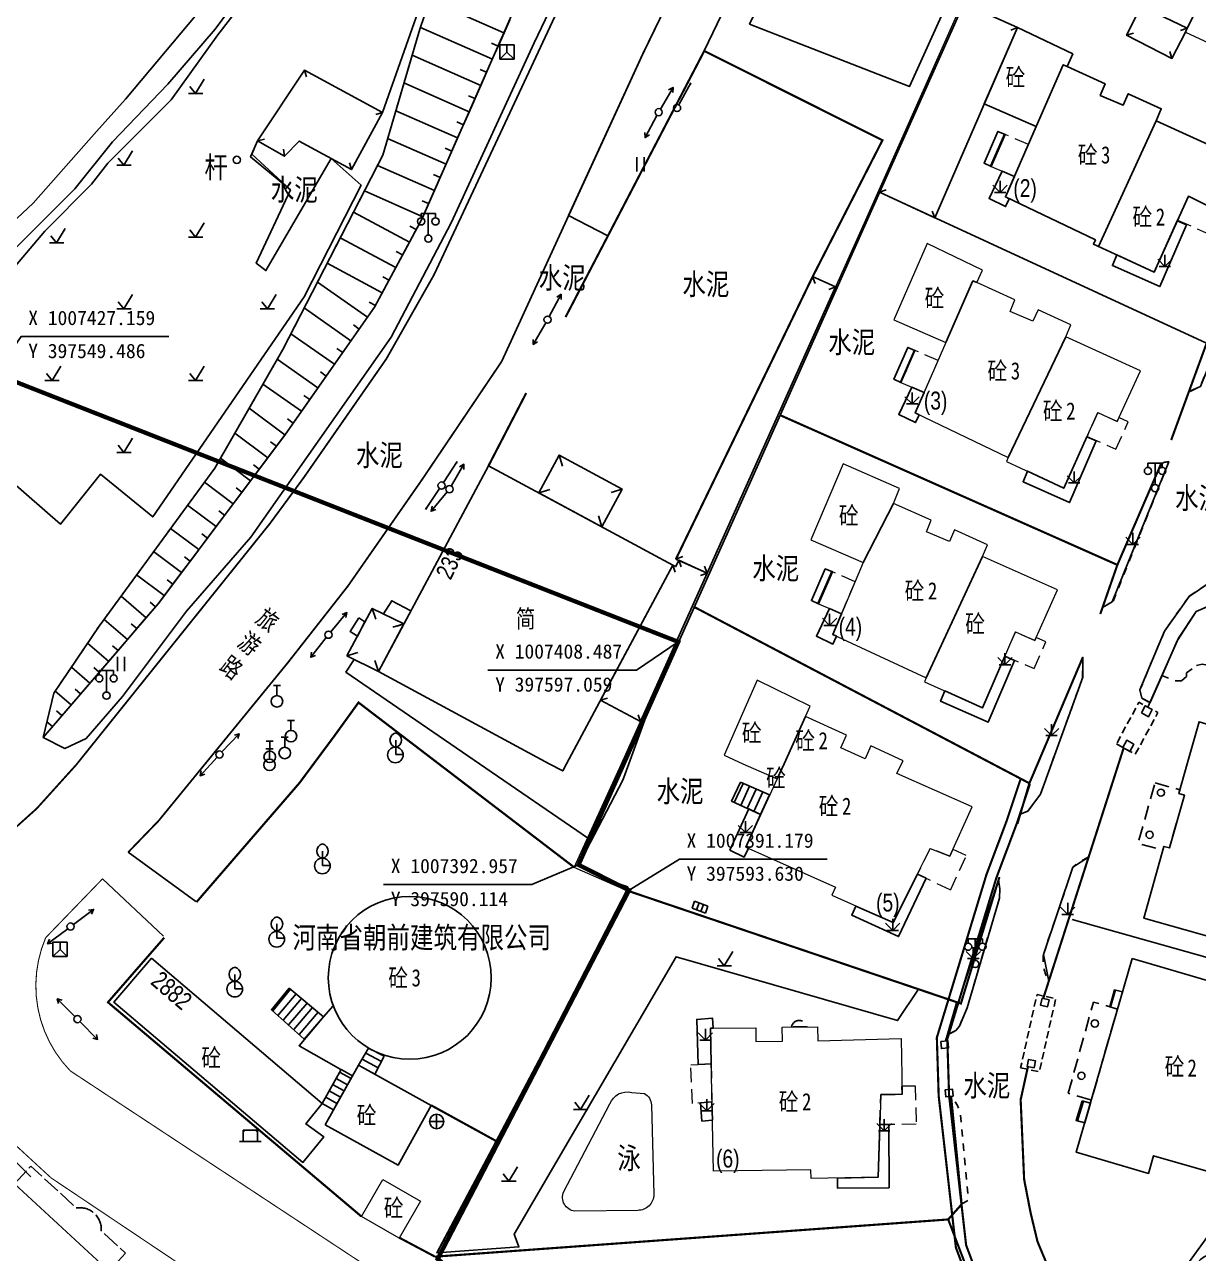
# Model space of a CAD drawing. Extents: x 396500 to 398250, y 1005980 to 1008200.
# Drawn here: x 397551.5 to 397633.3, y 1007365.9 to 1007451.5 of the extents above; entities that cross this region are included whole.
import ezdxf
from ezdxf.enums import TextEntityAlignment as Align

# ---------------------------------------------------------------- set-up
doc = ezdxf.new("R2010")
doc.units = 0
doc.header["$LTSCALE"] = 0.5
for name, pattern in [('X1', [5, 4, -1]), ('X32', [1.5, 1, -0.5]), ('X39', [3, 2.5, -0.5]), ('X4', [1.6, 0, -1.6]), ('X5', [3, 2, -1]), ('X6', [2, 1, -1])]:
    doc.linetypes.add(name, pattern=pattern)
doc.layers.get('0').update_dxf_attribs({"linetype": 'CONTINUOUS'})
doc.layers.add('ASSIST', color=7, linetype='CONTINUOUS', plot=False)
for name, color, linetype in [('DLDW', 11, 'CONTINUOUS'), ('DLSS', 4, 'CONTINUOUS'), ('DMTZ', 3, 'CONTINUOUS'), ('GXYZ', 2, 'CONTINUOUS'), ('JMD', 6, 'CONTINUOUS'), ('SXSS', 5, 'CONTINUOUS'), ('ZBTZ', 3, 'CONTINUOUS'), ('用地红线', 1, 'CONTINUOUS')]:
    doc.layers.add(name, color=color, linetype=linetype)
doc.styles.add('宋体', font='SIMSUN.TTF')
doc.styles.add('正等线体', font='simhei.ttf')
doc.styles.add('等线体', font='simhei.ttf')
doc.styles.add('细等线体', font='长等线体_0.TTF', dxfattribs={"width": 0.8})
doc.styles.add('黑体', font='simhei.ttf')
doc.linetypes.add('10421', pattern='A,2,[150,AAA.SHX,S=1,R=0,X=0,Y=1],1e-11', length=2)
doc.linetypes.add('10422', pattern='A,2,[150,AAA.SHX,S=1,R=0,X=0,Y=1],2,[177,AAA.SHX,S=1,R=0,X=0,Y=0.8],1e-09', length=4)
doc.linetypes.add('1161', pattern='A,0,[149,AAA.SHX,S=0.15,R=0,X=0,Y=0],-1.6', length=1.6)
doc.linetypes.add('443', pattern='A,5,[169,AAA.SHX,S=0.83,R=0,X=0,Y=0],5', length=10)
doc.linetypes.add('444', pattern='A,4.5,[145,AAA.SHX,S=1,R=0,X=0,Y=1],4.5,-0.5,[146,AAA.SHX,S=1,R=0,X=0,Y=0],-0.5', length=10)

# ---------------------------------------------------------------- blocks, each defined once
blk = doc.blocks.new('gc134')
for p, q in [((-0.5, 2.2), (0.5, 2.2)), ((0, 0.8), (0, 2.2))]:
    blk.add_line(p, q)
blk.add_circle((0, 0), 0.8)
blk = doc.blocks.new('gc022')
for p, q in [((-1.5, 0), (1.5, 0)), ((-1, 0), (-1, 1.6)), ((-1, 1.6), (1, 1.6)), ((-1, 1.6), (-0.8, 1.4)), ((1, 1.6), (0.8, 1.4)), ((1, 1.6), (1, 0))]:
    blk.add_line(p, q)
blk = doc.blocks.new('gc043')
for p, q in [((-1, 0), (1, 0)), ((0, -1), (0, 1))]:
    blk.add_line(p, q)
blk.add_circle((0, 0), 1)
blk = doc.blocks.new('gc097')
for p, q in [((-1, 2.9), (-1, 3.5)), ((-1, 3.5), (1, 3.5)), ((0, 0.5), (0, 3.5)), ((1, 3.5), (1, 2.9))]:
    blk.add_line(p, q)
for centre in [(-1, 2.4), (1, 2.4), (0, 0)]:
    blk.add_circle(centre, 0.5)
blk = doc.blocks.new('gc170')
at = {"linetype": 'Continuous'}
blk.add_circle((0, 0), 0.5, dxfattribs=at)
blk = doc.blocks.new('gc013b')
at = {"linetype": 'Continuous'}
blk.add_line((0.5, 0), (4, 0), dxfattribs=at)
at = {"linetype": 'Continuous', "flags": 128}
blk.add_lwpolyline([(3.39, 0.35), (4, 0), (3.39, -0.35)], dxfattribs=at)
blk = doc.blocks.new('gc049')
for p, q in [((-1, 1), (-1, -1)), ((1, 1), (-1, 1)), ((-1, -1), (0, 0)), ((0, 0), (0, 1)), ((0, 0), (1, -1)), ((1, -1), (1, 1)), ((-1, -1), (1, -1))]:
    blk.add_line(p, q)
blk = doc.blocks.new('gc143')
for p, q in [((0, 1), (0, 2)), ((0, 1), (0, 0)), ((1, 0), (0, 0))]:
    blk.add_line(p, q)
for centre, start, end in [((0.225, 2), 102.68038, 257.31962), ((-0.225, 2), 282.68038, 77.31962)]:
    blk.add_arc(centre, 1.025, start, end)
blk = doc.blocks.new('gc041')
for p, q in [((-1, 0.5), (1, 0.5)), ((-1, -0.5), (-1, 0.5)), ((-0.33, 0.5), (-0.33, -0.5)), ((0.33, 0.5), (0.33, -0.5)), ((1, 0.5), (1, -0.5)), ((1, -0.5), (-1, -0.5))]:
    blk.add_line(p, q)
blk = doc.blocks.new('gc123')
for p, q in [((0, 0), (1.2, 2)), ((-1, 0), (1, 0)), ((0, 0), (-0.8, 1))]:
    blk.add_line(p, q)
blk = doc.blocks.new('gc124')
for p, q in [((-1, 1), (0, 0)), ((-0.8, 0), (0.8, 0)), ((0, 0), (0, 1.6)), ((0, 0), (1, 1))]:
    blk.add_line(p, q)
blk = doc.blocks.new('gc291')
blk.add_lwpolyline([(-0.5, -0.5), (0.5, -0.5), (0.5, 0.5), (-0.5, 0.5), (-0.5, -0.5)])
blk = doc.blocks.new('gc013c')
at = {"linetype": 'Continuous'}
blk.add_line((0.5, 0), (4, 0), dxfattribs=at)
at = {"linetype": 'Continuous', "const_width": 0.15, "flags": 128}
blk.add_lwpolyline([(3.775, 0, 1), (3.925, 0, 1)], format="xyb", close=True, dxfattribs=at)
blk = doc.blocks.new('gc121')
for p, q in [((-0.5, -1), (-0.5, 1)), ((0.5, -1), (0.5, 1))]:
    blk.add_line(p, q)

msp = doc.modelspace()

# ---------------------------------------------------------------- linework, layer by layer
at = {"layer": 'ASSIST', "linetype": 'X4'}
msp.add_lwpolyline([(397552.821, 1007401.832), (397553.561, 1007404.911), (397556.725, 1007409.589), (397561.853, 1007416.597), (397564.781, 1007420.587), (397569.519, 1007428.846), (397576.478, 1007442.397), (397579.057, 1007451.18), (397582.587, 1007461.516), (397586.845, 1007471.162), (397589.556, 1007476.038), (397593.857, 1007482.502), (397603.894, 1007495.665), (397617.339, 1007515.279), (397629.909, 1007530)], dxfattribs=at)
at = {"layer": 'ASSIST', "linetype": 'Continuous', "flags": 128}
msp.add_lwpolyline([(397585.324, 1007451.823), (397584.761, 1007450.547), (397584.151, 1007449.163), (397583.138, 1007446.869), (397582.395, 1007445.184), (397581.691, 1007443.589), (397581.079, 1007442.203), (397580.452, 1007440.782), (397579.429, 1007438.465), (397579.211, 1007437.971), (397578.524, 1007436.688), (397578.146, 1007435.981), (397577.389, 1007434.569), (397575.91, 1007431.806), (397572.977, 1007427.627), (397571.505, 1007425.529), (397569.698, 1007422.954), (397567.077, 1007419.461), (397564.506, 1007416.034), (397563.172, 1007414.257), (397562.465, 1007413.314), (397560.836, 1007411.143), (397559.871, 1007410.021), (397558.181, 1007408.059), (397552.821, 1007401.832), (397554.345, 1007401.068), (397555.814, 1007401.759), (397558.348, 1007404.682), (397562.819, 1007410.628), (397567.29, 1007415.79), (397577.069, 1007429.708), (397581.25, 1007437.685), (397587.012, 1007450.212), (397593.998, 1007464.798)], dxfattribs=at)
at = {"layer": 'ASSIST', "linetype": '1161', "flags": 128}
for points in [[(397543.448, 1007425.908), (397554.034, 1007416.684), (397556.821, 1007420.179), (397560.456, 1007417.192), (397571.013, 1007432.514), (397574.963, 1007440.293), (397572.883, 1007442.157), (397568.336, 1007434.353), (397567.65, 1007434.871), (397570.047, 1007439.984), (397567.356, 1007442.468), (397567.75, 1007443.393), (397571.039, 1007448.324), (397576.466, 1007445.365), (397579.482, 1007453.924), (397575.942, 1007456.021), (397571.325, 1007458.972), (397565, 1007450.777), (397561.752, 1007446.253), (397557.339, 1007441.831), (397556.189, 1007440.369), (397552.948, 1007437.095)], [(397612.332, 1007382.104), (397613.791, 1007384.289), (397593.444, 1007391.182), (397592.91, 1007389.865), (397580.259, 1007365.919), (397585.965, 1007366.333), (397585.621, 1007367.229), (397596.901, 1007386.553)]]:
    msp.add_lwpolyline(points, close=True, dxfattribs=at)
at = {"layer": 'ASSIST', "linetype": 'Continuous', "flags": 128}
for points in [[(397618.855, 1007441.612), (397618.358, 1007441.835), (397619.323, 1007444.047), (397619.83, 1007443.841)], [(397612.57, 1007426.561), (397612.073, 1007426.784), (397613.037, 1007428.996), (397613.544, 1007428.79)], [(397606.83, 1007411.135), (397606.332, 1007411.358), (397607.297, 1007413.571), (397607.804, 1007413.364)], [(397574.814, 1007410.159), (397575.241, 1007409.884), (397574.708, 1007408.889), (397574.205, 1007409.213)], [(397601.386, 1007398.71), (397603.405, 1007397.83), (397602.777, 1007396.451), (397600.772, 1007397.396)], [(397569.962, 1007384.372), (397572.353, 1007382.365), (397571.013, 1007380.819), (397568.723, 1007382.863)], [(397627.448, 1007384.255), (397627.991, 1007384.099), (397627.649, 1007382.912), (397627.106, 1007383.069)], [(397576.57, 1007379.619), (397575.927, 1007378.372), (397574.786, 1007378.995), (397575.491, 1007380.175)], [(397574.369, 1007378.258), (397573.048, 1007375.893), (397572.269, 1007376.323), (397573.57, 1007378.706)], [(397625.197, 1007376.519), (397625.762, 1007376.357), (397625.363, 1007374.972), (397624.769, 1007375.143)]]:
    msp.add_lwpolyline(points, close=True, dxfattribs=at)
at = {"layer": 'DLDW', "linetype": 'Continuous', "lineweight": 0}
msp.add_lwpolyline([(397592.292, 1007376.302, -0.383585), (397593.822, 1007377.095), (397594.696, 1007377.026, -0.255704), (397595.19, 1007376.228), (397595.353, 1007370.001, -0.42343), (397594.232, 1007368.886), (397589.853, 1007368.819, -0.493939), (397589.079, 1007370.19)], format="xyb", close=True, dxfattribs=at)
at = {"layer": 'DLSS', "linetype": 'Continuous', "lineweight": 0, "const_width": 0.125, "flags": 128}
for points in [[(397555.19, 1007400), (397568.628, 1007416.74), (397570.995, 1007419.957), (397576.731, 1007428.205), (397580.044, 1007434.05), (397584.841, 1007444.297), (397589.27, 1007453.783), (397598.832, 1007474.186), (397615.758, 1007499.785), (397638.846, 1007529.919), (397638.921, 1007530)], [(397564.117, 1007400), (397569.882, 1007407.056), (397574.061, 1007412.389), (397579.214, 1007419.79), (397584.764, 1007428.028), (397594.594, 1007449.451), (397604.89, 1007470.691), (397611.452, 1007480.813), (397621.44, 1007495.837), (397642.857, 1007524.476), (397647.206, 1007530)], [(397500, 1007354.74), (397537.668, 1007384.871), (397546.547, 1007391.806), (397550.529, 1007395.215), (397552.378, 1007396.875), (397555.132, 1007399.927), (397555.19, 1007400)], [(397558.748, 1007393.829), (397560.87, 1007396.027), (397564.117, 1007400)]]:
    msp.add_lwpolyline(points, dxfattribs=at)
at = {"layer": 'DLSS', "linetype": 'X6', "flags": 128}
for points in [[(397632.717, 1007425.933), (397633.424, 1007426.284), (397637.133, 1007435.48), (397637.129, 1007435.804), (397636.939, 1007436.214)], [(397615.814, 1007381.122), (397616.394, 1007381.409), (397616.643, 1007381.718), (397617.173, 1007382.992), (397619.423, 1007390.642), (397619.452, 1007391.291), (397619.367, 1007391.908)], [(397616.794, 1007369.311), (397617.274, 1007369.623), (397616.703, 1007375.59), (397616.516, 1007376.185), (397616.061, 1007376.823)]]:
    msp.add_lwpolyline(points, dxfattribs=at)
at = {"layer": 'DLSS', "linetype": 'X6'}
msp.add_lwpolyline([(397631.226, 1007421.046), (397630.919, 1007421.016), (397630.67, 1007420.867), (397627.638, 1007413.85), (397626.86, 1007411.612), (397626.604, 1007410.875), (397627.342, 1007411.317)], close=True, dxfattribs=at)
for points in [[(397647.48, 1007400), (397647.424, 1007401.24), (397644.662, 1007405.544), (397640.149, 1007410.333), (397637.598, 1007412.561), (397636.868, 1007412.986), (397634.717, 1007413.067), (397632.632, 1007411.654), (397630.919, 1007409.238), (397629.207, 1007405.136), (397629.346, 1007404.572), (397629.902, 1007404.24)], [(397623.049, 1007400), (397625.214, 1007405.971), (397625.234, 1007407.413), (397624.508, 1007405.701), (397622.09, 1007400)], [(397630.74, 1007406.145), (397631.683, 1007405.768), (397632.114, 1007405.766), (397632.444, 1007406.078), (397632.445, 1007406.331), (397633.156, 1007406.83), (397633.551, 1007406.939), (397633.919, 1007406.871), (397634.564, 1007406.512), (397635.958, 1007406.332), (397636.733, 1007405.865), (397637.634, 1007404.842), (397638.02, 1007404.234), (397639.35, 1007403.214), (397640.898, 1007403.946), (397641.481, 1007405.297), (397640.68, 1007406.539), (397639.212, 1007406.577)], [(397622.09, 1007400), (397621.512, 1007398.638), (397620.879, 1007396.495), (397621.408, 1007396.689), (397622.282, 1007397.883), (397623.049, 1007400)]]:
    msp.add_lwpolyline(points, dxfattribs=at)
msp.add_lwpolyline([(397622.863, 1007384.855, -0.164766), (397622.486, 1007386.702), (397624.548, 1007392.804, -0.083104), (397625.635, 1007393.49, -0.083104)], format="xyb", dxfattribs=at)
at = {"layer": 'DLSS', "linetype": 'Continuous', "lineweight": 0, "const_width": 0.075, "flags": 128}
msp.add_lwpolyline([(397678.509, 1007283.78), (397638.371, 1007312.895), (397616.51, 1007331.266), (397590.666, 1007352.965), (397576.584, 1007364.19), (397554.719, 1007378.6, -0.302492), (397553.005, 1007387.883), (397556.97, 1007391.989)], format="xyb", dxfattribs=at)
at = {"layer": 'DLSS', "linetype": 'Continuous', "const_width": 0.075, "elevation": 1.568, "flags": 128}
msp.add_lwpolyline([(397542.728, 1007379.8), (397544.261, 1007379.548), (397553.378, 1007371.148), (397573.992, 1007357.329)], dxfattribs=at)
at = {"layer": 'DMTZ', "linetype": 'Continuous'}
for p, q in [((397584.921, 1007450.908), (397579.744, 1007453.193)), ((397584.113, 1007449.079), (397579.096, 1007451.293)), ((397584.517, 1007449.994), (397584.06, 1007450.195)), ((397583.306, 1007447.249), (397578.523, 1007449.36)), ((397583.709, 1007448.164), (397583.252, 1007448.366)), ((397582.498, 1007445.419), (397577.954, 1007447.424)), ((397582.902, 1007446.334), (397582.445, 1007446.536)), ((397581.691, 1007443.589), (397577.386, 1007445.489)), ((397582.095, 1007444.504), (397581.637, 1007444.706)), ((397580.883, 1007441.76), (397576.818, 1007443.554)), ((397581.287, 1007442.675), (397580.83, 1007442.876)), ((397580.076, 1007439.93), (397576.11, 1007441.68)), ((397580.48, 1007440.845), (397580.022, 1007441.047)), ((397579.268, 1007438.1), (397575.195, 1007439.898)), ((397579.672, 1007439.015), (397579.215, 1007439.217)), ((397578.334, 1007436.332), (397574.436, 1007438.42)), ((397578.806, 1007437.214), (397578.365, 1007437.45)), ((397577.389, 1007434.569), (397573.522, 1007436.641)), ((397577.862, 1007435.451), (397577.421, 1007435.687)), ((397576.445, 1007432.806), (397572.608, 1007434.861)), ((397576.917, 1007433.688), (397576.477, 1007433.924)), ((397575.412, 1007431.098), (397571.93, 1007433.541)), ((397575.973, 1007431.925), (397575.532, 1007432.161)), ((397574.264, 1007429.461), (397571.008, 1007431.745)), ((397574.838, 1007430.279), (397574.429, 1007430.566)), ((397573.115, 1007427.823), (397570.085, 1007429.949)), ((397573.689, 1007428.642), (397573.28, 1007428.929)), ((397571.966, 1007426.186), (397569.133, 1007428.174)), ((397572.54, 1007427.005), (397572.131, 1007427.292)), ((397570.817, 1007424.549), (397568.134, 1007426.432)), ((397571.392, 1007425.368), (397570.982, 1007425.655)), ((397569.667, 1007422.913), (397567.184, 1007424.776)), ((397570.243, 1007423.731), (397569.833, 1007424.018)), ((397568.467, 1007421.313), (397566.181, 1007423.028)), ((397569.067, 1007422.113), (397568.667, 1007422.413)), ((397567.266, 1007419.713), (397565.179, 1007421.28)), ((397567.867, 1007420.513), (397567.467, 1007420.813)), ((397566.066, 1007418.114), (397564.067, 1007419.614)), ((397566.666, 1007418.914), (397566.266, 1007419.214)), ((397564.866, 1007416.514), (397562.884, 1007418.001)), ((397565.466, 1007417.314), (397565.066, 1007417.614)), ((397563.666, 1007414.914), (397561.701, 1007416.388)), ((397564.266, 1007415.714), (397563.866, 1007416.014)), ((397562.465, 1007413.314), (397560.519, 1007414.774)), ((397563.065, 1007414.114), (397562.665, 1007414.414)), ((397561.265, 1007411.715), (397559.338, 1007413.16)), ((397561.865, 1007412.514), (397561.465, 1007412.814)), ((397559.998, 1007410.169), (397558.25, 1007411.673)), ((397560.65, 1007410.927), (397560.271, 1007411.253)), ((397558.693, 1007408.653), (397557.065, 1007410.054)), ((397559.345, 1007409.411), (397558.966, 1007409.737)), ((397557.388, 1007407.137), (397555.921, 1007408.4)), ((397558.04, 1007407.895), (397557.661, 1007408.221)), ((397556.083, 1007405.621), (397554.793, 1007406.732)), ((397556.736, 1007406.379), (397556.357, 1007406.706)), ((397554.778, 1007404.106), (397553.665, 1007405.064)), ((397555.431, 1007404.864), (397555.052, 1007405.19)), ((397554.126, 1007403.348), (397553.747, 1007403.674)), ((397553.474, 1007402.59), (397553.084, 1007402.925))]:
    msp.add_line(p, q, dxfattribs=at)
msp.add_lwpolyline([(397552.821, 1007401.832), (397560.836, 1007411.143), (397569.698, 1007422.954), (397575.91, 1007431.806), (397579.211, 1007437.971), (397585.525, 1007452.279), (397589.683, 1007462.456), (397596.029, 1007474.925), (397599.146, 1007479.716), (397602.15, 1007485.005), (397604.607, 1007489.1), (397611.514, 1007498.894), (397614.344, 1007503.618), (397617.539, 1007507.843), (397626.427, 1007518.689), (397635.615, 1007530)], dxfattribs=at)
at = {"layer": 'DMTZ', "linetype": '10422', "flags": 128}
for points in [[(397598.869, 1007449.653), (397613.338, 1007479.765)], [(397542.262, 1007377.719), (397543.619, 1007378.753), (397543.881, 1007378.826), (397544.128, 1007378.783), (397544.352, 1007378.687), (397544.536, 1007378.559), (397544.835, 1007378.28), (397551.962, 1007371.227)]]:
    msp.add_lwpolyline(points, dxfattribs=at)
at = {"layer": 'DMTZ', "linetype": '10422', "lineweight": 0}
for points in [[(397593.099, 1007399.988), (397610.111, 1007437.898), (397626.131, 1007473.95)], [(397580.259, 1007365.919), (397584.426, 1007373.687), (397593.442, 1007391.178), (397589.813, 1007392.78), (397593.105, 1007400)], [(397593.099, 1007399.988), (397593.105, 1007400)]]:
    msp.add_lwpolyline(points, dxfattribs=at)
at = {"layer": 'DMTZ', "linetype": '10421', "elevation": 17.305}
for points in [[(397522.502, 1007400), (397523.329, 1007400.813), (397525.353, 1007402.713), (397526.243, 1007403.89), (397527.21, 1007405.015), (397528.134, 1007406.86), (397528.188, 1007407.606), (397528.49, 1007408.495), (397530.91, 1007411.147), (397535.98, 1007417.428), (397537.796, 1007419.85), (397539.759, 1007422.006), (397542.752, 1007425.984), (397543.85, 1007427.644), (397544.727, 1007429.095), (397548.939, 1007433.976), (397550.645, 1007435.65), (397555.036, 1007440.039), (397557.647, 1007443.33), (397561.509, 1007447.345), (397564.801, 1007451.166), (397570.559, 1007458.978)], [(397563.518, 1007452.218), (397558.552, 1007446.297), (397556.552, 1007444.031), (397552.14, 1007439.039), (397547.651, 1007434.862), (397541.864, 1007428.582), (397537.508, 1007422.229), (397534.085, 1007418.186), (397527.234, 1007409.861), (397526.388, 1007407.869), (397526.104, 1007406.646), (397525.667, 1007405.773), (397520.979, 1007400)]]:
    msp.add_lwpolyline(points, dxfattribs=at)
at = {"layer": 'DMTZ', "linetype": '10422'}
for points in [[(397576.522, 1007410.443), (397577.104, 1007411.347), (397578.426, 1007410.639)], [(397583.214, 1007400), (397573.913, 1007406.387), (397574.476, 1007407.262)], [(397590.805, 1007394.788), (397583.214, 1007400)], [(397573.568, 1007378.701), (397570.65, 1007380.35), (397572.353, 1007382.365), (397573.029, 1007383.142)]]:
    msp.add_lwpolyline(points, dxfattribs=at)
at = {"layer": 'JMD', "linetype": 'Continuous'}
for p, q in [((397620.675, 1007451.289), (397620.209, 1007451.108)), ((397628.28, 1007450.743), (397628.755, 1007450.898)), ((397632.5, 1007451.232), (397632.026, 1007451.071)), ((397631.443, 1007449.133), (397631.288, 1007449.608)), ((397571.039, 1007448.324), (397571.159, 1007447.839)), ((397576.466, 1007445.365), (397575.987, 1007445.224)), ((397618.358, 1007441.835), (397619.323, 1007444.047)), ((397618.814, 1007441.63), (397619.788, 1007443.858)), ((397567.75, 1007443.393), (397568.237, 1007443.508)), ((397569.628, 1007442.317), (397569.557, 1007442.812)), ((397574.297, 1007441.386), (397574.156, 1007441.866)), ((397611.078, 1007439.806), (397611.546, 1007439.982)), ((397614.924, 1007438.031), (397614.745, 1007438.498)), ((397606.418, 1007433.929), (397606.589, 1007433.459)), ((397608.009, 1007433.215), (397607.542, 1007433.037)), ((397612.073, 1007426.784), (397613.037, 1007428.996)), ((397612.529, 1007426.579), (397613.502, 1007428.807)), ((397588.766, 1007421.496), (397588.996, 1007420.73)), ((397588.766, 1007421.496), (397588.91, 1007421.018)), ((397587.354, 1007418.86), (397588.12, 1007419.09)), ((397593.143, 1007419.132), (397592.376, 1007418.901)), ((397593.143, 1007419.132), (397592.664, 1007418.988)), ((397587.354, 1007418.86), (397587.832, 1007419.004)), ((397591.731, 1007416.495), (397591.5, 1007417.261)), ((397591.731, 1007416.495), (397591.587, 1007416.974)), ((397596.895, 1007414.257), (397597.365, 1007414.428)), ((397597.089, 1007414.17), (397597.267, 1007413.703)), ((397596.682, 1007413.82), (397596.843, 1007413.347)), ((397599.065, 1007413.283), (397598.598, 1007413.105)), ((397599.065, 1007413.283), (397598.887, 1007413.751)), ((397606.332, 1007411.358), (397607.297, 1007413.571)), ((397606.788, 1007411.154), (397607.762, 1007413.381)), ((397575.744, 1007410.823), (397575.99, 1007410.062)), ((397575.744, 1007410.823), (397575.898, 1007410.348)), ((397574.821, 1007410.155), (397574.213, 1007409.208)), ((397575.241, 1007409.884), (397574.708, 1007408.889)), ((397577.947, 1007409.745), (397577.186, 1007409.5)), ((397577.947, 1007409.745), (397577.472, 1007409.592)), ((397573.97, 1007407.51), (397574.731, 1007407.756)), ((397573.97, 1007407.51), (397574.446, 1007407.664)), ((397576.173, 1007406.432), (397575.927, 1007407.193)), ((397576.173, 1007406.432), (397576.02, 1007406.908)), ((397591.652, 1007404.427), (397592.13, 1007404.572)), ((397594.425, 1007402.942), (397594.263, 1007403.415)), ((397601.572, 1007398.629), (397600.956, 1007397.309)), ((397602.03, 1007398.429), (397601.411, 1007397.095)), ((397602.488, 1007398.229), (397601.867, 1007396.88)), ((397602.946, 1007398.03), (397602.322, 1007396.665)), ((397603.405, 1007397.83), (397602.777, 1007396.451)), ((397570.055, 1007384.293), (397568.813, 1007382.783)), ((397570.438, 1007383.972), (397569.179, 1007382.456)), ((397627.511, 1007384.237), (397627.169, 1007383.051)), ((397627.991, 1007384.099), (397627.649, 1007382.912)), ((397570.821, 1007383.65), (397569.546, 1007382.128)), ((397571.204, 1007383.329), (397569.913, 1007381.801)), ((397571.587, 1007383.007), (397570.28, 1007381.473)), ((397571.97, 1007382.686), (397570.646, 1007381.146)), ((397572.353, 1007382.365), (397571.013, 1007380.819)), ((397576.386, 1007379.261), (397575.288, 1007379.836)), ((397575.927, 1007378.372), (397574.786, 1007378.995)), ((397576.156, 1007378.817), (397575.037, 1007379.415)), ((397574.023, 1007377.639), (397573.23, 1007378.082)), ((397574.267, 1007378.075), (397573.47, 1007378.522)), ((397573.535, 1007376.766), (397572.749, 1007377.203)), ((397573.779, 1007377.202), (397572.989, 1007377.642)), ((397573.048, 1007375.893), (397572.269, 1007376.323)), ((397573.291, 1007376.329), (397572.509, 1007376.763)), ((397625.281, 1007376.495), (397624.858, 1007375.118)), ((397625.762, 1007376.357), (397625.363, 1007374.972))]:
    msp.add_line(p, q, dxfattribs=at)
at = {"layer": 'JMD', "linetype": '444', "flags": 128}
for points in [[(397593.621, 1007400), (397595.103, 1007404.07), (397596.229, 1007406.579), (397602.163, 1007419.809), (397624.559, 1007470.043), (397626.268, 1007473.889)], [(397552.948, 1007437.095), (397556.189, 1007440.369), (397557.339, 1007441.831), (397561.752, 1007446.253), (397565, 1007450.777), (397574.711, 1007463.359), (397581.276, 1007472), (397583.68, 1007470.393), (397586.003, 1007468.844)], [(397611.078, 1007439.806), (397633.855, 1007429.292)], [(397629.769, 1007403.936), (397631.885, 1007408.747), (397633.131, 1007410.609), (397635.176, 1007411.488), (397637.729, 1007410.676), (397641.185, 1007407.067), (397642.728, 1007405.43), (397644.556, 1007403.38), (397646.927, 1007400)], [(397580.255, 1007365.919), (397589.329, 1007382.992), (397592.91, 1007389.865), (397593.538, 1007391.414), (397592.603, 1007391.754), (397590.088, 1007392.876), (397593.206, 1007398.859), (397593.621, 1007400)]]:
    msp.add_lwpolyline(points, dxfattribs=at)
at = {"layer": 'JMD', "linetype": 'Continuous', "lineweight": 0}
for points in [[(397628.351, 1007459.066), (397626.237, 1007454.231), (397632.5, 1007451.232), (397632.373, 1007450.96), (397636.597, 1007448.998), (397638.958, 1007454.254), (397640.295, 1007453.636), (397641.931, 1007457.164), (397636.739, 1007459.54), (397637.088, 1007460.376), (397634.794, 1007461.413), (397634.435, 1007460.618), (397632.847, 1007461.306), (397633.177, 1007462.114), (397630.589, 1007463.286), (397630.982, 1007464.169), (397627.031, 1007465.969), (397624.72, 1007460.641)], [(397623.866, 1007448.688), (397624.134, 1007448.567), (397624.529, 1007449.439), (397620.675, 1007451.289), (397618.364, 1007445.961), (397621.988, 1007444.39)], [(397619.908, 1007421.063), (397623.917, 1007419.2), (397626.278, 1007424.456), (397627.615, 1007423.838), (397629.251, 1007427.365), (397624.059, 1007429.742), (397624.408, 1007430.578), (397622.114, 1007431.615), (397621.755, 1007430.82), (397620.167, 1007431.508), (397620.497, 1007432.316), (397617.848, 1007433.515), (397618.243, 1007434.388), (397614.389, 1007436.238), (397612.078, 1007430.91), (397615.702, 1007429.338), (397613.558, 1007424.433), (397620.033, 1007421.332)], [(397609.937, 1007414.014), (397607.817, 1007409.007), (397614.328, 1007405.982), (397614.206, 1007405.711), (397618.237, 1007403.895), (397620.536, 1007409.178), (397621.881, 1007408.575), (397623.476, 1007412.121), (397618.257, 1007414.437), (397618.588, 1007415.258), (397616.29, 1007416.288), (397615.94, 1007415.489), (397614.344, 1007416.159), (397614.665, 1007416.97), (397612.041, 1007418.122), (397612.466, 1007419.182), (397608.539, 1007420.895), (397606.301, 1007415.591)], [(397599.294, 1007381.57), (397602.454, 1007381.602), (397602.463, 1007380.653), (397604.314, 1007380.671), (397604.294, 1007381.655), (397606.766, 1007381.677), (397606.786, 1007380.693), (397612.58, 1007380.855), (397612.646, 1007376.965), (397611.155, 1007376.946), (397610.975, 1007371.193), (397606.303, 1007371.099), (397606.292, 1007371.699), (397599.512, 1007371.621)], [(397576.477, 1007371.045), (397579.105, 1007369.537), (397577.616, 1007366.955), (397574.987, 1007368.462)]]:
    msp.add_lwpolyline(points, close=True, dxfattribs=at)
at = {"layer": 'JMD', "linetype": 'Continuous', "flags": 128}
for points in [[(397632.5, 1007451.232), (397636.739, 1007459.54)], [(397621.988, 1007444.39), (397623.866, 1007448.688), (397624.134, 1007448.567)], [(397626.327, 1007436.028), (397630.345, 1007444.793)], [(397615.702, 1007429.338), (397617.581, 1007433.636), (397617.848, 1007433.515)], [(397620.033, 1007421.332), (397624.059, 1007429.742)], [(397613.037, 1007428.996), (397613.544, 1007428.79)], [(397612.57, 1007426.561), (397612.073, 1007426.784)], [(397588.078, 1007400), (397576.173, 1007406.432), (397583.844, 1007420.756), (397596.682, 1007413.82), (397589.281, 1007400)], [(397612.041, 1007418.122), (397609.937, 1007414.014)], [(397618.257, 1007414.437), (397614.328, 1007405.982)], [(397607.297, 1007413.571), (397607.804, 1007413.364)], [(397606.83, 1007411.135), (397606.332, 1007411.358)], [(397574.814, 1007410.159), (397575.241, 1007409.884)], [(397574.708, 1007408.889), (397574.205, 1007409.213)], [(397605.921, 1007403.283), (397604.422, 1007400)], [(397632.506, 1007400), (397633.329, 1007402.921), (397638.589, 1007401.332), (397638.755, 1007401.844), (397640.737, 1007401.282), (397640.373, 1007400)], [(397589.281, 1007400), (397589.011, 1007399.496), (397588.078, 1007400)], [(397604.422, 1007400), (397603.936, 1007398.937)], [(397640.373, 1007400), (397640.218, 1007399.452), (397645.175, 1007398.046), (397644.837, 1007396.854), (397644.264, 1007397.017), (397641.789, 1007388.42), (397642.371, 1007388.253), (397642.015, 1007387.017), (397637.575, 1007388.295), (397637.222, 1007387.047), (397629.471, 1007389.231), (397630.881, 1007394.236), (397631.258, 1007394.128), (397632.316, 1007397.802), (397631.919, 1007397.917), (397632.506, 1007400)], [(397601.386, 1007398.71), (397603.405, 1007397.83)], [(397602.777, 1007396.451), (397600.772, 1007397.396)], [(397569.962, 1007384.372), (397572.353, 1007382.365)], [(397627.448, 1007384.255), (397627.991, 1007384.099)], [(397571.013, 1007380.819), (397568.723, 1007382.863)], [(397627.649, 1007382.912), (397627.106, 1007383.069)], [(397574.786, 1007378.995), (397575.491, 1007380.175)], [(397576.57, 1007379.619), (397575.927, 1007378.372)], [(397572.269, 1007376.323), (397573.57, 1007378.706)], [(397574.369, 1007378.258), (397573.048, 1007375.893)], [(397625.197, 1007376.519), (397625.762, 1007376.357)], [(397625.363, 1007374.972), (397624.769, 1007375.143)]]:
    msp.add_lwpolyline(points, dxfattribs=at)
for points in [[(397620.675, 1007451.289), (397614.924, 1007438.031), (397611.078, 1007439.806), (397616.94, 1007452.954)], [(397632.5, 1007451.232), (397632.373, 1007450.96), (397631.443, 1007449.133), (397628.28, 1007450.743), (397629.306, 1007452.761)], [(397635.537, 1007442.417), (397630.345, 1007444.793), (397630.693, 1007445.629), (397628.4, 1007446.666), (397628.04, 1007445.871), (397626.452, 1007446.559), (397626.783, 1007447.367), (397624.134, 1007448.567), (397624.529, 1007449.439), (397620.675, 1007451.289), (397618.364, 1007445.961), (397621.988, 1007444.39), (397619.843, 1007439.484), (397626.105, 1007436.485), (397625.969, 1007436.192), (397630.203, 1007434.251), (397632.583, 1007439.527), (397633.901, 1007438.889)], [(397596.895, 1007414.257), (397606.418, 1007433.929), (397608.009, 1007433.215), (397599.065, 1007413.283)], [(397587.354, 1007418.86), (397591.731, 1007416.495), (397593.143, 1007419.132), (397588.766, 1007421.496)], [(397596.682, 1007413.82), (397596.89, 1007413.727), (397597.089, 1007414.17), (397599.065, 1007413.283), (397594.425, 1007402.942), (397591.652, 1007404.427)], [(397573.97, 1007407.51), (397576.173, 1007406.432), (397577.947, 1007409.745), (397575.744, 1007410.823)], [(397629.31, 1007403.54), (397629.583, 1007404.038), (397630.074, 1007403.769), (397629.801, 1007403.271)], [(397628.664, 1007386.435), (397640.225, 1007383.043), (397636.719, 1007370.81), (397630.156, 1007372.691), (397629.802, 1007371.454), (397624.775, 1007372.931)], [(397558.296, 1007350.353), (397565.01, 1007357.628), (397550.82, 1007370.724), (397544.106, 1007363.449)]]:
    msp.add_lwpolyline(points, close=True, dxfattribs=at)
at = {"layer": 'JMD', "color": 6, "linetype": '443', "const_width": 0.15, "flags": 128}
for points in [[(397598.869, 1007449.653), (397592.745, 1007437.894), (397589.209, 1007431.114)], [(397631.386, 1007422.545), (397633.855, 1007429.292), (397636.939, 1007436.214)], [(397586.466, 1007425.817), (397583.844, 1007420.756)], [(397627.638, 1007413.85), (397630.67, 1007420.867)], [(397580.366, 1007400), (397574.789, 1007404.262), (397573.078, 1007401.893), (397571.672, 1007400)], [(397628.079, 1007401.1), (397627.725, 1007400)], [(397589.813, 1007392.78), (397580.366, 1007400)], [(397620.677, 1007395.812), (397621.512, 1007398.638)], [(397593.444, 1007391.182), (397616.74, 1007383.29), (397619.427, 1007392.106)], [(397561.261, 1007387.883), (397557.339, 1007383.381), (397574.987, 1007368.462)], [(397615.687, 1007380.682), (397616.465, 1007383.383)], [(397621.412, 1007378.9), (397620.903, 1007376.59), (397621.146, 1007371.039), (397621.598, 1007368.705), (397622.078, 1007366.707), (397622.79, 1007365), (397623.767, 1007362.725), (397625.273, 1007360.242)], [(397580.119, 1007365.659), (397615.858, 1007368.252), (397616.794, 1007369.311), (397616.061, 1007376.823)], [(397617.677, 1007363.487), (397615.858, 1007368.252)], [(397577.631, 1007366.981), (397580.117, 1007365.659)]]:
    msp.add_lwpolyline(points, dxfattribs=at)
for points, elevation in [([(397596.892, 1007414.251), (397606.413, 1007433.92), (397611.279, 1007443.429), (397598.869, 1007449.653)], 20.354), ([(397626.447, 1007410.423), (397627.638, 1007413.85), (397604.155, 1007424.278)], 23.642), ([(397598.174, 1007410.916), (397618.923, 1007400)], 23.16), ([(397618.923, 1007400), (397621.512, 1007398.638), (397622.09, 1007400)], 23.16), ([(397584.426, 1007373.687), (397579.854, 1007376.201)], 1.546)]:
    msp.add_lwpolyline(points, dxfattribs=dict(at, elevation=elevation))
at = {"layer": 'JMD', "linetype": 'Continuous', "flags": 128}
for points, elevation in [([(397571.039, 1007448.324), (397567.75, 1007443.393), (397569.628, 1007442.317), (397570.647, 1007443.376), (397574.297, 1007441.386), (397576.466, 1007445.365)], 17.39), ([(397628.01, 1007401.139), (397628.294, 1007401.631), (397628.779, 1007401.352), (397628.496, 1007400.86)], 22.955), ([(397560.365, 1007386.456), (397572.265, 1007376.318), (397571.127, 1007374.908), (397572.373, 1007374.009), (397570.918, 1007372.227), (397557.76, 1007383.385)], 1.546), ([(397572.457, 1007374.836), (397574.785, 1007379.004), (397579.854, 1007376.201), (397577.544, 1007372.024)], 1.546)]:
    msp.add_lwpolyline(points, close=True, dxfattribs=dict(at, elevation=elevation))
at = {"layer": 'JMD', "linetype": 'Continuous'}
for points in [[(397619.323, 1007444.047), (397619.83, 1007443.841)], [(397618.855, 1007441.612), (397618.358, 1007441.835)]]:
    msp.add_lwpolyline(points, dxfattribs=at)
at = {"layer": 'JMD', "linetype": 'X5', "lineweight": 0}
for points in [[(397621.44, 1007443.137), (397619.83, 1007443.841), (397618.855, 1007441.612), (397620.466, 1007440.908)], [(397634.636, 1007438.836), (397634.019, 1007439.144), (397633.901, 1007438.889), (397632.583, 1007439.527), (397631.835, 1007437.869), (397633.825, 1007436.971)], [(397615.155, 1007428.086), (397613.544, 1007428.79), (397612.57, 1007426.561), (397614.18, 1007425.857)], [(397628.396, 1007423.813), (397627.741, 1007424.11), (397627.615, 1007423.838), (397626.278, 1007424.456), (397625.536, 1007422.805), (397627.532, 1007421.909)], [(397609.372, 1007412.678), (397607.804, 1007413.364), (397606.83, 1007411.135), (397608.423, 1007410.439)], [(397622.655, 1007408.484), (397621.977, 1007408.789), (397621.881, 1007408.575), (397620.536, 1007409.178), (397619.809, 1007407.506), (397621.843, 1007406.621)], [(397613.712, 1007392.312), (397616.027, 1007391.198), (397617.116, 1007393.605), (397616.188, 1007394.021), (397615.976, 1007393.55), (397614.607, 1007394.095)], [(397599.349, 1007379.091), (397599.406, 1007376.443), (397598.061, 1007376.326), (397597.924, 1007379.027)], [(397612.635, 1007377.569), (397613.546, 1007377.555), (397613.631, 1007374.881), (397611.089, 1007374.859), (397611.155, 1007376.946), (397612.646, 1007376.965)]]:
    msp.add_lwpolyline(points, close=True, dxfattribs=at)
at = {"layer": 'JMD', "color": 6, "linetype": '443', "elevation": 23.16, "flags": 128}
msp.add_lwpolyline([(397622.09, 1007400, 0.15, 0.15, 0), (397625.234, 1007407.413, 0, 0, 0)], format="xyseb", dxfattribs=at)
at = {"layer": 'JMD', "linetype": 'Continuous', "lineweight": 0}
for points in [[(397612.613, 1007400), (397612.712, 1007400.207), (397610.468, 1007401.243), (397610.065, 1007400.345), (397608.384, 1007401.117), (397608.781, 1007401.981), (397605.921, 1007403.283), (397606.254, 1007404.009), (397602.553, 1007405.829), (397600.253, 1007400.584), (397601.559, 1007400)], [(397605.921, 1007403.283), (397605.921, 1007403.283)], [(397601.559, 1007400), (397603.936, 1007398.937), (397601.767, 1007394.185), (397608.002, 1007391.4), (397607.758, 1007390.853), (397612.021, 1007388.945), (397614.607, 1007394.095), (397615.976, 1007393.55), (397617.524, 1007397.005), (397612.288, 1007399.324), (397612.613, 1007400)]]:
    msp.add_lwpolyline(points, dxfattribs=at)
at = {"layer": 'JMD', "linetype": 'X32', "elevation": 22.955, "flags": 128}
msp.add_lwpolyline([(397627.571, 1007401.378), (397628.889, 1007400.662), (397630.462, 1007403.561), (397629.144, 1007404.276)], close=True, dxfattribs=at)
at = {"layer": 'JMD', "color": 6, "linetype": '443', "flags": 128}
for points in [[(397571.672, 1007400, 0.15, 0.15, 0), (397570.676, 1007398.659, 0.15, 0.15, 0), (397563.503, 1007390.357, 0, 0, 0)], [(397627.725, 1007400, 0.15, 0.15, 0), (397622.475, 1007383.646, 0, 0, 0)]]:
    msp.add_lwpolyline(points, format="xyseb", dxfattribs=at)
at = {"layer": 'JMD', "linetype": 'X5', "flags": 128}
msp.add_lwpolyline([(397630.261, 1007398.671), (397631.994, 1007398.182), (397631.917, 1007397.917), (397632.316, 1007397.802), (397631.258, 1007394.128), (397630.881, 1007394.234), (397630.807, 1007393.97), (397629.074, 1007394.459)], close=True, dxfattribs=at)
at = {"layer": 'JMD', "linetype": 'Continuous', "flags": 128}
msp.add_lwpolyline([(397584.03, 1007385.087, 1), (397572.685, 1007385.087, 1)], format="xyb", close=True, dxfattribs=at)
at = {"layer": 'JMD', "linetype": '444', "elevation": -1.098, "flags": 128}
msp.add_lwpolyline([(397624.499, 1007389.137), (397643.46, 1007383.812), (397645.598, 1007383.221)], dxfattribs=at)
at = {"layer": 'JMD', "linetype": 'X32', "flags": 128}
msp.add_lwpolyline([(397620.897, 1007378.821), (397622.201, 1007378.528), (397623.348, 1007383.619), (397622.045, 1007383.913)], close=True, dxfattribs=at)
at = {"layer": 'JMD', "linetype": 'X5', "elevation": 24.092, "flags": 128}
msp.add_lwpolyline([(397624.215, 1007377.038), (397625.966, 1007383.397), (397627.649, 1007382.912), (397625.824, 1007376.575)], close=True, dxfattribs=at)
at = {"layer": 'JMD', "linetype": 'X5', "flags": 128}
msp.add_lwpolyline([(397604.946, 1007381.663, -0.831582), (397606.026, 1007381.671)], format="xyb", close=True, dxfattribs=at)
at = {"layer": 'JMD', "linetype": 'X39', "flags": 128}
msp.add_lwpolyline([(397550.82, 1007370.724), (397551.973, 1007371.974), (397555.14, 1007369.051, -0.486579), (397556.867, 1007367.457), (397558.55, 1007365.904), (397557.397, 1007364.654), (397558.433, 1007363.698), (397559.586, 1007364.948), (397561.269, 1007363.394, -0.486579), (397562.996, 1007361.801), (397566.163, 1007358.878), (397565.01, 1007357.628)], format="xyb", dxfattribs=at)
at = {"layer": 'JMD', "linetype": 'Continuous', "lineweight": 0}
msp.add_lwpolyline([(397641.791, 1007365.752), (397641.445, 1007365.363), (397641.248, 1007365.517), (397638.852, 1007362.44), (397641.022, 1007360.75), (397643.417, 1007363.828), (397643.221, 1007363.981), (397643.507, 1007364.429), (397647.265, 1007361.495), (397644.638, 1007358.136), (397645.58, 1007357.399), (397645.461, 1007357.173, -0.448961), (397643.912, 1007355.223), (397640.715, 1007351.224), (397629.676, 1007359.93), (397632.817, 1007364.02, -0.375419), (397634.3, 1007365.886), (397634.491, 1007366.058), (397635.434, 1007365.321), (397638.078, 1007368.695)], format="xyb", close=True, dxfattribs=at)
at = {"layer": 'SXSS', "linetype": 'X1', "lineweight": 0, "const_width": 0.15}
for points in [[(397691.726, 1007299.03), (397689.472, 1007301.401), (397683.026, 1007306.012), (397673.942, 1007312.787), (397667.989, 1007317.769), (397659.172, 1007324.499), (397653.243, 1007329.419), (397643.851, 1007336.445), (397638.168, 1007341.095), (397629.556, 1007348.343), (397623.7, 1007353.651), (397617.823, 1007362.458), (397616.393, 1007366.3), (397615.195, 1007376.847), (397615.066, 1007380.917), (397618.527, 1007392.292), (397619.927, 1007396.012), (397620.895, 1007398.914)], [(397692.252, 1007299.531), (397689.95, 1007301.951), (397683.454, 1007306.598), (397674.392, 1007313.357), (397668.443, 1007318.336), (397659.625, 1007325.067), (397653.692, 1007329.989), (397644.298, 1007337.017), (397638.631, 1007341.654), (397630.033, 1007348.891), (397624.254, 1007354.129), (397618.473, 1007362.79), (397617.104, 1007366.47), (397615.919, 1007376.901), (397615.795, 1007380.82), (397619.215, 1007392.058), (397620.611, 1007395.769), (397621.546, 1007398.574)]]:
    msp.add_lwpolyline(points, dxfattribs=at)
at = {"layer": 'ZBTZ', "linetype": '1161'}
msp.add_lwpolyline([(397552.821, 1007401.832), (397553.561, 1007404.911), (397556.725, 1007409.589), (397561.853, 1007416.597), (397564.781, 1007420.587), (397569.519, 1007428.846), (397576.478, 1007442.397), (397579.057, 1007451.18), (397582.587, 1007461.516), (397586.845, 1007471.162), (397589.556, 1007476.038), (397593.857, 1007482.502), (397603.894, 1007495.665), (397617.339, 1007515.279), (397629.909, 1007530)], dxfattribs=at)
at = {"layer": 'ZBTZ', "linetype": 'Continuous', "flags": 128}
msp.add_lwpolyline([(397611.452, 1007480.813), (397604.89, 1007470.691), (397594.594, 1007449.451), (397589.424, 1007438.184), (397592.154, 1007436.761), (397598.869, 1007449.653), (397613.338, 1007479.765)], close=True, dxfattribs=at)
at = {"layer": 'ZBTZ', "linetype": '1161', "flags": 128}
for points in [[(397609.899, 1007467.454), (397602.03, 1007451.526), (397613.163, 1007447.177), (397620.506, 1007463.409)], [(397636.939, 1007436.214), (397633.855, 1007429.292), (397632.621, 1007425.919), (397633.424, 1007426.284), (397637.133, 1007435.48), (397637.129, 1007435.804)], [(397626.604, 1007410.875), (397627.267, 1007411.285), (397631.222, 1007421.035), (397630.878, 1007420.991), (397630.67, 1007420.867), (397627.638, 1007413.85)], [(397625.635, 1007393.49), (397624.548, 1007392.804), (397622.486, 1007386.702), (397622.863, 1007384.855)], [(397619.367, 1007391.908), (397619.452, 1007391.291), (397619.423, 1007390.642), (397617.173, 1007382.992), (397616.643, 1007381.718), (397616.394, 1007381.409), (397615.814, 1007381.122)]]:
    msp.add_lwpolyline(points, close=True, dxfattribs=at)
for points in [[(397572.883, 1007442.157), (397568.336, 1007434.353), (397567.65, 1007434.871), (397570.047, 1007439.984), (397567.269, 1007442.265), (397567.75, 1007443.393)], [(397647.495, 1007400), (397647.424, 1007401.24), (397644.662, 1007405.544), (397640.149, 1007410.333), (397637.598, 1007412.561), (397636.868, 1007412.986), (397634.717, 1007413.067), (397632.632, 1007411.654), (397630.919, 1007409.238), (397629.207, 1007405.136), (397629.346, 1007404.572), (397629.913, 1007404.252), (397630.704, 1007406.063), (397631.807, 1007408.57), (397633.131, 1007410.609), (397635.03, 1007411.425), (397637.817, 1007410.577), (397644.71, 1007403.391), (397646.809, 1007400.171), (397646.929, 1007400)], [(397623.047, 1007400), (397625.224, 1007406.021), (397625.234, 1007407.413), (397622.09, 1007400)], [(397622.09, 1007400), (397621.512, 1007398.638), (397620.879, 1007396.495), (397621.408, 1007396.689), (397622.282, 1007397.883), (397623.047, 1007400)], [(397563.471, 1007390.412), (397558.748, 1007393.829)], [(397556.97, 1007391.989), (397561.203, 1007387.987)], [(397613.791, 1007384.289), (397612.332, 1007382.104), (397596.901, 1007386.553), (397585.621, 1007367.229), (397585.965, 1007366.333)]]:
    msp.add_lwpolyline(points, dxfattribs=at)
at = {"layer": 'ZBTZ', "linetype": '1161'}
for points in [[(397620.466, 1007440.908), (397619.616, 1007441.279), (397618.7, 1007439.366), (397619.854, 1007438.813), (397620.114, 1007439.354), (397619.843, 1007439.484)], [(397631.814, 1007437.823), (397632.447, 1007437.542), (397630.6, 1007433.242), (397627.298, 1007434.702), (397627.599, 1007435.445), (397630.203, 1007434.251)], [(397614.18, 1007425.857), (397613.331, 1007426.228), (397612.414, 1007424.315), (397613.569, 1007423.762), (397613.828, 1007424.303), (397613.558, 1007424.433)], [(397625.523, 1007422.774), (397626.161, 1007422.491), (397624.315, 1007418.19), (397621.075, 1007419.638), (397621.376, 1007420.38), (397623.917, 1007419.2)], [(397608.423, 1007410.439), (397607.59, 1007410.803), (397606.674, 1007408.889), (397607.829, 1007408.336), (397608.089, 1007408.881), (397607.817, 1007409.007)], [(397619.801, 1007407.487), (397620.481, 1007407.185), (397618.634, 1007402.885), (397615.332, 1007404.345), (397615.625, 1007405.071), (397618.237, 1007403.895)], [(397602.777, 1007396.451), (397601.767, 1007394.186), (397601.948, 1007394.105), (397601.641, 1007393.484), (397600.65, 1007393.98), (397601.973, 1007396.845)], [(397613.709, 1007392.308), (397614.312, 1007392.023), (397612.405, 1007387.96), (397609.144, 1007389.457), (397609.423, 1007390.081), (397612.021, 1007388.945)], [(397598.454, 1007379.04), (397598.344, 1007382.192), (397599.449, 1007382.265), (397599.492, 1007381.582), (397599.294, 1007381.57), (397599.349, 1007379.091)], [(397599.434, 1007375.161), (397599.406, 1007376.443), (397598.597, 1007376.369), (397598.7, 1007375.101)], [(397611.089, 1007374.859), (397611.732, 1007374.848), (397611.742, 1007370.466), (397608.153, 1007370.428), (397608.139, 1007371.136), (397610.975, 1007371.193)]]:
    msp.add_lwpolyline(points, close=True, dxfattribs=at)
at = {"layer": 'ZBTZ', "color": 3, "linetype": '1161', "flags": 128}
msp.add_lwpolyline([(397592.154, 1007436.761), (397589.424, 1007438.184)], dxfattribs=at)
at = {"layer": 'ZBTZ', "linetype": '1161'}
msp.add_lwpolyline([(397635.212, 1007368.863), (397636.243, 1007367.992), (397636.563, 1007368.46), (397637.381, 1007367.82), (397635.434, 1007365.321), (397634.491, 1007366.058), (397634.3, 1007365.886, 0.375419), (397632.817, 1007364.02), (397632.365, 1007363.432), (397631.678, 1007363.97)], format="xyb", close=True, dxfattribs=at)
for centre in [(397577.355, 1007400.61, 2.527), (397572.272, 1007392.879, 2.392), (397569.091, 1007387.772, 2.157), (397566.169, 1007384.295, 2.165)]:
    msp.add_circle(centre, 0.544, dxfattribs=at)
at = {"layer": '用地红线', "linetype": 'Continuous', "flags": 128}
for points in [[(397549.486, 1007427.159), (397551.289, 1007429.753), (397561.584, 1007429.753)], [(397597.059, 1007408.487), (397594.14, 1007406.52), (397583.806, 1007406.52)], [(397590.114, 1007392.957), (397586.871, 1007391.576), (397576.538, 1007391.576)], [(397593.63, 1007391.179), (397597.138, 1007393.344), (397607.433, 1007393.344)]]:
    msp.add_lwpolyline(points, dxfattribs=at)
at = {"layer": '用地红线', "linetype": 'Continuous', "const_width": 0.3, "flags": 128}
msp.add_lwpolyline([(396896.967, 1006409.306, -0.090189), (397228.694, 1007024.028), (397387.801, 1007222.911), (397401.305, 1007212.108), (397426.328, 1007243.385), (397412.824, 1007254.188), (397549.486, 1007427.159), (397597.059, 1007408.487), (397590.114, 1007392.957), (397593.63, 1007391.179), (397580.301, 1007365.498), (397677.782, 1007288.139), (397658.983, 1007180.178), (397680.098, 1007163.581), (397691.215, 1007135.064, -0.057003), (397648.052, 1007084.953), (397357.499, 1006816.503, 0.141668), (397271.322, 1006673.857), (397185.657, 1006354.399)], format="xyb", dxfattribs=at)

# ---------------------------------------------------------------- block references
at = {"layer": 'DLDW', "linetype": 'Continuous'}
for p, xscale, yscale in [((397579.651, 1007436.578), 0.5, 0.5), ((397557.237, 1007404.742, 2.209), 0.4999999999943029, 0.4999999999919029)]:
    msp.add_blockref('gc097', p, dxfattribs=dict(at, xscale=xscale, yscale=yscale))
at = {"layer": 'DLDW', "linetype": 'Continuous', "xscale": 0.5, "yscale": 0.5, "zscale": 0.5}
for p in [(397630.267, 1007419.194, 21.809), (397617.743, 1007386.051, 20.794)]:
    msp.add_blockref('gc097', p, dxfattribs=at)
at = {"layer": 'DLDW', "linetype": 'Continuous', "lineweight": 0, "xscale": 0.5, "yscale": 0.5, "zscale": 0.5, "rotation": 0.004138583044233319}
msp.add_blockref('gc022', (397567.257, 1007373.679), dxfattribs=at)
at = {"layer": 'GXYZ', "linetype": 'Continuous', "xscale": 0.5, "yscale": 0.5, "zscale": 0.5}
for name, p in [('gc049', (397585.126, 1007449.574)), ('gc134', (397569.109, 1007404.347)), ('gc134', (397570.087, 1007401.92)), ('gc134', (397568.607, 1007400.479)), ('gc134', (397569.651, 1007400.746, 18.263)), ('gc134', (397568.593, 1007399.926))]:
    msp.add_blockref(name, p, dxfattribs=at)
at = {"layer": 'GXYZ', "linetype": 'Continuous'}
for name, p, xscale, yscale, rotation in [('gc013c', (397596.972, 1007445.677), 0.5, 0.5, 60.97153379479444), ('gc013b', (397595.692, 1007445.382), 0.5, 0.5, 60.00155966992666), ('gc013b', (397595.692, 1007445.382), 0.5, 0.5, 241.8368188155421), ('gc013b', (397587.957, 1007430.934), 0.5, 0.5, 61.83681881554207), ('gc013b', (397587.957, 1007430.934), 0.5, 0.5, 239.9560954098886), ('gc013c', (397580.573, 1007419.374), 0.5, 0.5, 56.75236311978169), ('gc013b', (397581.127, 1007419.125), 0.4999999999999999, 0.5, 59.95609540988857), ('gc013c', (397580.573, 1007419.374), 0.5, 0.5, 236.3123373678029), ('gc013b', (397581.127, 1007419.125), 0.5, 0.5, 230.2706481721239), ('gc013b', (397572.699, 1007408.984), 0.5, 0.5, 50.27064817212385), ('gc013b', (397572.699, 1007408.984, 19.288), 0.5, 0.5, 231.7332494473785), ('gc013b', (397565.103, 1007400.638, 18.996), 0.5, 0.5, 46.52762718344775), ('gc013b', (397565.103, 1007400.638, 18.996), 0.5, 0.5, 227.5679169059841), ('gc013b', (397554.735, 1007388.655, 1.993), 0.4999999999518693, 0.4999999999919029, 36.50166633521621), ('gc013b', (397554.735, 1007388.655, 1.993), 0.5000000000282817, 0.4999999999919029, 216.6549688851221), ('gc013b', (397555.214, 1007382.21), 0.5, 0.5, 134.8893871263064), ('gc013b', (397555.214, 1007382.21), 0.5, 0.5, 314.6774926214281)]:
    msp.add_blockref(name, p, dxfattribs=dict(at, xscale=xscale, yscale=yscale, rotation=rotation))
for name, p, xscale, yscale in [('gc170', (397595.692, 1007445.382), 0.5, 0.5), ('gc170', (397596.972, 1007445.677), 0.5, 0.5), ('gc170', (397566.315, 1007442.061), 0.5, 0.5), ('gc170', (397587.957, 1007430.934, 19.968), 0.5, 0.5), ('gc170', (397580.573, 1007419.374), 0.5, 0.5), ('gc170', (397581.127, 1007419.125), 0.5, 0.5), ('gc170', (397572.699, 1007408.984, 19.288), 0.5, 0.5), ('gc170', (397565.103, 1007400.638, 18.996), 0.5, 0.5), ('gc170', (397554.735, 1007388.655, 1.993), 0.4999999999943029, 0.4999999999919029), ('gc049', (397554.002, 1007387.059, 2.053), 0.4999999999943029, 0.4999999999919029), ('gc170', (397555.214, 1007382.21), 0.5, 0.5)]:
    msp.add_blockref(name, p, dxfattribs=dict(at, xscale=xscale, yscale=yscale))
at = {"layer": 'GXYZ', "xscale": 0.5, "yscale": 0.5, "zscale": 0.5, "rotation": 339.6620124187196}
msp.add_blockref('gc041', (397598.572, 1007390.006), dxfattribs=at)
at = {"layer": 'GXYZ', "linetype": 'Continuous', "xscale": 0.5, "yscale": 0.5, "zscale": 0.5, "rotation": 0.004138583044233319}
msp.add_blockref('gc043', (397580.23, 1007375.075), dxfattribs=at)
at = {"layer": 'JMD', "linetype": 'Continuous', "xscale": 0.5, "yscale": 0.5}
for p in [(397630.673, 1007397.981), (397629.886, 1007395.049), (397626.068, 1007381.903), (397625.134, 1007378.262)]:
    msp.add_blockref('gc170', p, dxfattribs=at)
at = {"layer": 'JMD', "linetype": 'Continuous', "yscale": 0.5, "zscale": 0.5}
for p, xscale, rotation in [((397622.589, 1007383.365, 22.415), 0.5, 257.546673251755), ((397615.609, 1007380.424, 22.348), 0.4999999999999997, 275.3004040923594), ((397621.648, 1007379.104), 0.4999999999999999, 77.54667325175492), ((397615.921, 1007377.061, 22.348), 0.4999999999999999, 95.30040409235934)]:
    msp.add_blockref('gc291', p, dxfattribs=dict(at, xscale=xscale, rotation=rotation))
at = {"layer": 'ZBTZ', "linetype": 'Continuous', "xscale": 0.5, "yscale": 0.5}
for name, p in [('gc123', (397563.448, 1007446.684)), ('gc123', (397558.448, 1007441.684)), ('gc121', (397594.424, 1007441.761)), ('gc124', (397619.472, 1007439.801)), ('gc123', (397553.766, 1007436.275)), ('gc123', (397563.448, 1007436.684)), ('gc124', (397630.947, 1007434.645)), ('gc123', (397558.448, 1007431.684)), ('gc123', (397568.448, 1007431.684)), ('gc123', (397553.448, 1007426.684)), ('gc123', (397563.448, 1007426.684)), ('gc124', (397613.344, 1007425.059)), ('gc123', (397558.448, 1007421.684)), ('gc124', (397624.632, 1007419.564)), ('gc124', (397628.717, 1007415.274)), ('gc124', (397607.597, 1007409.637)), ('gc121', (397558.249, 1007406.945)), ('gc124', (397619.811, 1007406.889)), ('gc143', (397577.378, 1007400.64)), ('gc124', (397623.057, 1007401.954)), ('gc124', (397601.737, 1007395.202)), ('gc143', (397572.283, 1007392.909)), ('gc124', (397624.182, 1007389.504)), ('gc143', (397569.11, 1007387.837)), ('gc124', (397611.991, 1007388.388)), ('gc123', (397600.259, 1007385.919)), ('gc124', (397617.603, 1007386.426)), ('gc143', (397566.172, 1007384.326)), ('gc124', (397598.95, 1007380.742)), ('gc123', (397590.259, 1007375.919)), ('gc124', (397599.048, 1007375.824)), ('gc124', (397611.398, 1007374.436)), ('gc123', (397585.259, 1007370.919))]:
    msp.add_blockref(name, p, dxfattribs=at)

# ---------------------------------------------------------------- texts
at = {"layer": 'DLDW', "linetype": 'Continuous', "style": '细等线体', "width": 0.8}
msp.add_text('泳', height=1.5, dxfattribs=at).set_placement((397593.628, 1007372.549), align=Align.MIDDLE)
at = {"layer": 'DLSS', "linetype": 'Continuous', "width": 0.8}
for style, p in [('细等线体', (397570.317, 1007440.012)), ('细等线体', (397588.979, 1007433.88)), ('细等线体', (397598.982, 1007433.437)), ('细等线体', (397609.137, 1007429.39)), ('细等线体', (397576.242, 1007421.523)), ('细等线体', (397633.294, 1007418.533)), ('细等线体', (397603.846, 1007413.635)), ('等线体', (397597.182, 1007398.107)), ('细等线体', (397618.549, 1007377.608))]:
    msp.add_text('水泥', height=1.5, dxfattribs=dict(at, style=style)).set_placement(p, align=Align.MIDDLE)
at = {"layer": 'DLSS', "linetype": 'Continuous', "insert": (397564.946, 1007406.505), "char_height": 1.25, "width": 0.8, "attachment_point": 7, "rotation": 322.88063, "style": '细等线体'}
msp.add_mtext('旅游路', dxfattribs=at)
at = {"layer": 'GXYZ', "linetype": 'Continuous', "style": '细等线体', "width": 0.8}
msp.add_text('杆', height=1.5, dxfattribs=at).set_placement((397564.876, 1007441.59, -21.611), align=Align.MIDDLE)
at = {"layer": 'JMD', "linetype": 'Continuous', "style": '细等线体', "width": 0.8}
for p in [(397621.224, 1007447.824), (397626.251, 1007442.414), (397630.061, 1007438.091), (397615.584, 1007432.434), (397619.966, 1007427.369), (397623.819, 1007424.572), (397609.608, 1007417.29), (397614.192, 1007412.043), (397618.411, 1007409.752), (397602.853, 1007402.148), (397606.574, 1007401.608), (397604.544, 1007399.008), (397608.211, 1007397.042), (397578.232, 1007385.087), (397565.213, 1007379.525), (397632.301, 1007378.901), (397605.427, 1007376.456), (397576.034, 1007375.515), (397577.919, 1007369.064)]:
    msp.add_text('砼', height=1.25, dxfattribs=at).set_placement(p, align=Align.MIDDLE_RIGHT)
at = {"layer": 'JMD', "linetype": 'Continuous', "style": '正等线体', "width": 0.8}
for s, p in [('3', (397626.501, 1007442.414)), ('2', (397630.311, 1007438.091)), ('3', (397620.216, 1007427.369)), ('2', (397624.069, 1007424.572)), ('2', (397614.442, 1007412.043)), ('2', (397606.824, 1007401.608)), ('2', (397608.461, 1007397.042)), ('3', (397578.482, 1007385.087)), ('2', (397632.52, 1007378.809)), ('2', (397605.677, 1007376.456))]:
    msp.add_text(s, height=1.2, dxfattribs=at).set_placement(p, align=Align.MIDDLE_LEFT)
at = {"layer": 'JMD', "linetype": 'Continuous', "width": 0.8}
for s, height, style, p in [('(2)', 1.25, '细等线体', (397620.397, 1007439.095)), ('(3)', 1.25, '细等线体', (397614.165, 1007424.295)), ('(4)', 1.25, '细等线体', (397608.229, 1007408.554)), ('(5)', 1.25, '细等线体', (397610.835, 1007389.327)), ('河南省朝前建筑有限公司', 1.5, '宋体', (397570.189, 1007386.693)), ('(6)', 1.25, '细等线体', (397599.692, 1007371.492))]:
    msp.add_text(s, height=height, dxfattribs=dict(at, style=style)).set_placement(p, align=Align.BOTTOM_LEFT)
at = {"layer": 'JMD', "linetype": 'Continuous', "style": '细等线体', "width": 0.8}
msp.add_text('233', height=1.2, rotation=64.03119, dxfattribs=at).set_placement((397581.13, 1007413.964), align=Align.MIDDLE)
msp.add_text('简', height=1.25, dxfattribs=at).set_placement((397586.427, 1007410.126), align=Align.MIDDLE)
at = {"layer": 'JMD', "style": '细等线体', "width": 0.8}
msp.add_text('2882', height=1.25, rotation=319.40617, dxfattribs=at).set_placement((397562.909, 1007383.239), align=Align.MIDDLE_RIGHT)
at = {"layer": '用地红线', "linetype": 'Continuous', "style": '黑体'}
for s, p in [('X 1007427.159', (397551.789, 1007430.253)), ('X 1007408.487', (397584.306, 1007407.02)), ('X 1007391.179', (397597.638, 1007393.844)), ('X 1007392.957', (397577.038, 1007392.076))]:
    msp.add_text(s, height=1, dxfattribs=at).set_placement(p, align=Align.BOTTOM_LEFT)
for s, p in [('Y 397549.486', (397551.789, 1007429.253)), ('Y 397597.059', (397584.306, 1007406.02)), ('Y 397593.630', (397597.638, 1007392.844)), ('Y 397590.114', (397577.038, 1007391.076))]:
    msp.add_text(s, height=1, dxfattribs=at).set_placement(p, align=Align.TOP_LEFT)

doc.saveas('drawing.dxf')
